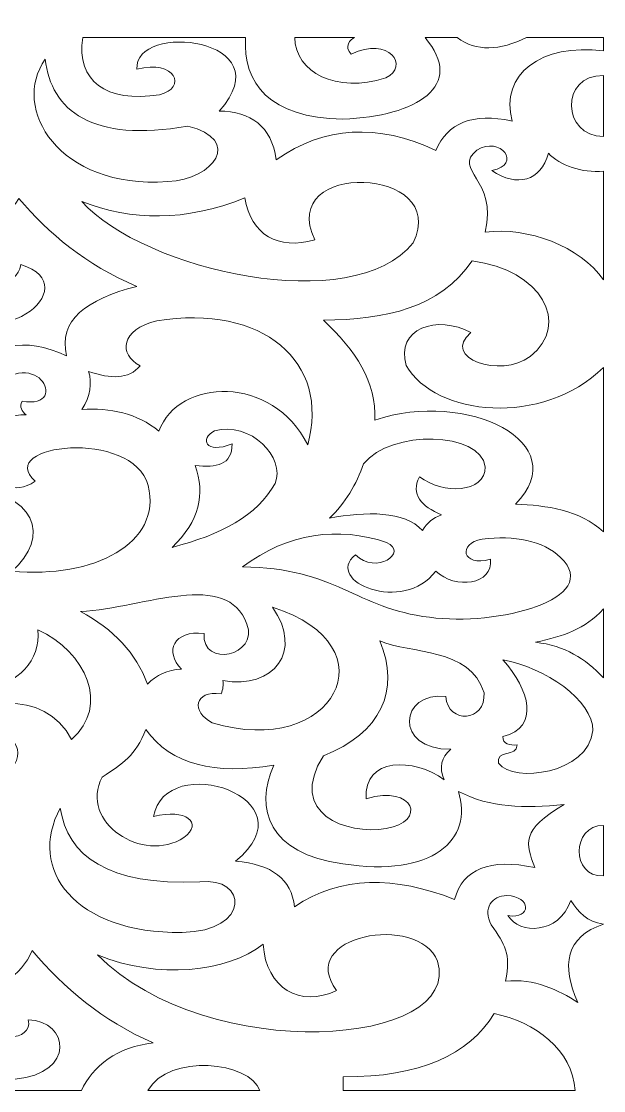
# Model space of a CAD drawing. Header units: centimetres. Extents: x -45.6 to 45.6, y -29 to 29.6.
# Drawn here: x -18.43 to -3.33, y -29.02 to -1.3 of the extents above; entities that cross this region are included whole.
import ezdxf

# ---------------------------------------------------------------- set-up
doc = ezdxf.new("R2010")
doc.units = ezdxf.units.CM
doc.header["$MEASUREMENT"] = 0
doc.layers.add('layer 1', color=7, linetype='Continuous')

msp = doc.modelspace()

# ---------------------------------------------------------------- linework, layer by layer
at = {"layer": 'layer 1', "color": 2, "lineweight": 9}
for points, knots in [([(-16.83861, -1.71592), (-17.00824, -2.85093), (-16.24204, -3.40298), (-14.84874, -3.20027), (-14.84874, -3.20027), (-14.11888, -3.01956), (-14.43633, -2.27252), (-15.43479, -2.53683), (-15.43479, -2.53683), (-15.52512, -1.29629), (-11.59172, -1.71592), (-13.3022, -3.62099), (-13.3022, -3.62099), (-12.4828, -3.63717), (-11.9456, -4.00394), (-11.82078, -4.88315), (-11.82078, -4.88315), (-10.57271, -4.01474), (-9.1944, -3.93383), (-7.68584, -4.64043), (-7.68584, -4.64043), (-7.38128, -3.93753), (-6.74233, -3.65503), (-5.69976, -3.87989), (-5.69976, -3.87989), (-6.03621, -2.67167), (-4.94545, -1.85718), (-3.3365, -2.05947), (-3.3365, -2.05947), (-3.3365, -2.05947), (-3.3365, -1.71592), (-3.3365, -1.71592), (-3.3365, -1.71592), (-3.3365, -1.71592), (-5.33144, -1.71592), (-5.33144, -1.71592), (-5.33144, -1.71592), (-6.02094, -2.04967), (-6.63917, -2.09012), (-7.12923, -1.71592), (-7.12923, -1.71592), (-7.12923, -1.71592), (-7.96258, -1.71592), (-7.96258, -1.71592), (-7.96258, -1.71592), (-6.90238, -2.96572), (-8.16539, -3.7547), (-10.09517, -3.83135), (-10.09517, -3.83135), (-12.00285, -3.79718), (-12.68237, -2.90191), (-12.61974, -1.71592), (-12.61974, -1.71592), (-12.61974, -1.71592), (-16.83861, -1.71592), (-16.83861, -1.71592)], [0, 0, 0, 0, 0.06666667, 0.06666667, 0.06666667, 0.06666667, 0.13333333, 0.13333333, 0.13333333, 0.13333333, 0.2, 0.2, 0.2, 0.2, 0.26666667, 0.26666667, 0.26666667, 0.26666667, 0.33333333, 0.33333333, 0.33333333, 0.33333333, 0.4, 0.4, 0.4, 0.4, 0.46666667, 0.46666667, 0.46666667, 0.46666667, 0.53333333, 0.53333333, 0.53333333, 0.53333333, 0.6, 0.6, 0.6, 0.6, 0.66666667, 0.66666667, 0.66666667, 0.66666667, 0.73333333, 0.73333333, 0.73333333, 0.73333333, 0.8, 0.8, 0.8, 0.8, 0.86666667, 0.86666667, 0.86666667, 0.86666667, 1, 1, 1, 1]), ([(-9.79256, -1.71592), (-9.79256, -1.71592), (-11.34317, -1.71592), (-11.34317, -1.71592), (-11.34317, -1.71592), (-11.32896, -2.62291), (-10.26742, -3.16497), (-8.98063, -2.76389), (-8.98063, -2.76389), (-8.35252, -2.45979), (-8.89381, -1.6642), (-9.87599, -2.14899), (-9.87599, -2.14899), (-10.07237, -1.94362), (-9.9025, -1.76728), (-9.79256, -1.71592)], [0, 0, 0, 0, 0.2, 0.2, 0.2, 0.2, 0.4, 0.4, 0.4, 0.4, 0.6, 0.6, 0.6, 0.6, 1, 1, 1, 1]), ([(-17.81157, -2.27792), (-18.71835, -3.53805), (-17.46667, -5.65454), (-14.6371, -5.4495), (-14.6371, -5.4495), (-13.42972, -5.39421), (-12.69173, -4.36129), (-14.11617, -4.00935), (-14.11617, -4.00935), (-16.6036, -4.4556), (-17.65884, -3.60187), (-17.81157, -2.27792)], [0, 0, 0, 0, 0.25, 0.25, 0.25, 0.25, 0.5, 0.5, 0.5, 0.5, 1, 1, 1, 1]), ([(-3.3365, -2.69864), (-4.48182, -2.68919), (-4.40787, -4.28037), (-3.3365, -4.27634), (-3.3365, -4.27634), (-3.3365, -4.27634), (-3.3365, -2.69864), (-3.3365, -2.69864)], [0, 0, 0, 0, 0.33333333, 0.33333333, 0.33333333, 0.33333333, 1, 1, 1, 1]), ([(-6.22884, -5.16632), (-5.42693, -4.99911), (-6.01295, -4.25611), (-6.61954, -4.63233), (-6.61954, -4.63233), (-7.26121, -5.16362), (-6.06332, -5.38747), (-6.40791, -6.7602), (-6.40791, -6.7602), (-5.28413, -6.62162), (-3.9475, -7.11988), (-3.3365, -7.99809), (-3.3365, -7.99809), (-3.3365, -7.99809), (-3.3365, -5.18251), (-3.3365, -5.18251), (-3.3365, -5.18251), (-3.89886, -5.22704), (-4.47274, -5.03557), (-4.7637, -4.71324), (-4.7637, -4.71324), (-4.96481, -5.4448), (-5.57461, -5.59987), (-6.22884, -5.16632)], [0, 0, 0, 0, 0.14285714, 0.14285714, 0.14285714, 0.14285714, 0.28571429, 0.28571429, 0.28571429, 0.28571429, 0.42857143, 0.42857143, 0.42857143, 0.42857143, 0.57142857, 0.57142857, 0.57142857, 0.57142857, 0.71428571, 0.71428571, 0.71428571, 0.71428571, 1, 1, 1, 1]), ([(-16.86737, -5.96731), (-15.24388, -7.75221), (-9.842, -8.98502), (-8.27189, -7.03529), (-8.27189, -7.03529), (-7.29276, -5.03642), (-11.82078, -4.88315), (-10.82367, -6.95843), (-10.82367, -6.95843), (-11.77466, -7.23215), (-12.47604, -6.83705), (-12.63475, -5.87022), (-12.63475, -5.87022), (-14.18402, -6.49862), (-15.5786, -6.46085), (-16.86737, -5.96731)], [0, 0, 0, 0, 0.2, 0.2, 0.2, 0.2, 0.4, 0.4, 0.4, 0.4, 0.6, 0.6, 0.6, 0.6, 1, 1, 1, 1]), ([(-18.4953, -5.8864), (-18.88872, -6.55523), (-19.73795, -6.68199), (-19.65113, -7.50455), (-19.65113, -7.50455), (-19.49375, -8.33251), (-18.52242, -8.19496), (-18.44646, -7.60164), (-18.44646, -7.60164), (-16.64998, -8.13361), (-19.17665, -10.23585), (-20.56278, -8.34599), (-20.56278, -8.34599), (-20.91635, -8.96129), (-21.50041, -9.4784), (-22.15815, -9.96415), (-22.15815, -9.96415), (-21.30507, -9.88436), (-20.53675, -10.03853), (-19.87904, -10.49814), (-19.87904, -10.49814), (-19.23329, -9.64052), (-18.35965, -9.46252), (-17.25807, -9.96415), (-17.25807, -9.96415), (-17.48112, -9.05139), (-16.75295, -8.49819), (-15.43479, -8.168), (-15.43479, -8.168), (-16.7725, -7.60169), (-17.72211, -6.79799), (-18.4953, -5.8864)], [0, 0, 0, 0, 0.11111111, 0.11111111, 0.11111111, 0.11111111, 0.22222222, 0.22222222, 0.22222222, 0.22222222, 0.33333333, 0.33333333, 0.33333333, 0.33333333, 0.44444444, 0.44444444, 0.44444444, 0.44444444, 0.55555556, 0.55555556, 0.55555556, 0.55555556, 0.66666667, 0.66666667, 0.66666667, 0.66666667, 0.77777778, 0.77777778, 0.77777778, 0.77777778, 1, 1, 1, 1]), ([(-6.74164, -7.50455), (-7.57567, -8.73206), (-8.98391, -9.02321), (-10.59983, -9.0418), (-10.59983, -9.0418), (-9.76365, -9.81944), (-9.21098, -10.65896), (-9.26493, -11.63084), (-9.26493, -11.63084), (-6.86914, -10.83661), (-4.05011, -12.21741), (-5.61836, -13.81535), (-5.61836, -13.81535), (-4.81514, -13.83859), (-3.94709, -13.96338), (-3.3365, -14.53146), (-3.3365, -14.53146), (-3.3365, -14.53146), (-3.3365, -10.27159), (-3.3365, -10.27159), (-3.3365, -10.27159), (-4.92335, -11.81726), (-7.69501, -11.53514), (-8.44888, -10.21939), (-8.44888, -10.21939), (-8.75524, -9.25817), (-7.63199, -8.889), (-6.77419, -9.36543), (-6.77419, -9.36543), (-7.55629, -10.03158), (-6.00841, -10.55477), (-5.2358, -9.98842), (-5.2358, -9.98842), (-4.17219, -9.12719), (-4.95059, -7.73997), (-6.74164, -7.50455)], [0, 0, 0, 0, 0.1, 0.1, 0.1, 0.1, 0.2, 0.2, 0.2, 0.2, 0.3, 0.3, 0.3, 0.3, 0.4, 0.4, 0.4, 0.4, 0.5, 0.5, 0.5, 0.5, 0.6, 0.6, 0.6, 0.6, 0.7, 0.7, 0.7, 0.7, 0.8, 0.8, 0.8, 0.8, 1, 1, 1, 1]), ([(-16.6883, -10.36868), (-16.59537, -10.67747), (-16.63471, -11.0038), (-16.86737, -11.35576), (-16.86737, -11.35576), (-16.12124, -11.30988), (-15.43751, -11.45011), (-14.86501, -11.92211), (-14.86501, -11.92211), (-14.36172, -10.53184), (-11.90627, -10.44823), (-11.00682, -12.2781), (-11.00682, -12.2781), (-10.41128, -10.12695), (-12.16946, -8.60928), (-14.92199, -9.05798), (-14.92199, -9.05798), (-15.85264, -9.28857), (-15.92048, -9.92505), (-15.35339, -10.22305), (-15.35339, -10.22305), (-15.64404, -10.57839), (-16.11547, -10.57435), (-16.6883, -10.36868)], [0, 0, 0, 0, 0.14285714, 0.14285714, 0.14285714, 0.14285714, 0.28571429, 0.28571429, 0.28571429, 0.28571429, 0.42857143, 0.42857143, 0.42857143, 0.42857143, 0.57142857, 0.57142857, 0.57142857, 0.57142857, 0.71428571, 0.71428571, 0.71428571, 0.71428571, 1, 1, 1, 1]), ([(-19.1302, -11.95447), (-19.08706, -11.58535), (-19.17181, -11.28591), (-19.36625, -11.01594), (-19.36625, -11.01594), (-18.1138, -9.48), (-17.08541, -11.36245), (-18.41391, -11.1454), (-18.41391, -11.1454), (-18.48245, -11.29172), (-18.42411, -11.40095), (-18.30809, -11.4933), (-18.30809, -11.4933), (-18.68118, -11.4832), (-18.95251, -11.64097), (-19.1302, -11.95447)], [0, 0, 0, 0, 0.2, 0.2, 0.2, 0.2, 0.4, 0.4, 0.4, 0.4, 0.6, 0.6, 0.6, 0.6, 1, 1, 1, 1]), ([(-19.4395, -12.77973), (-19.51005, -13.02784), (-19.72167, -13.23279), (-20.0744, -13.39463), (-20.0744, -13.39463), (-17.94303, -13.45324), (-17.69616, -14.68439), (-18.67438, -15.54677), (-18.67438, -15.54677), (-16.53908, -15.75037), (-14.78092, -14.82532), (-15.14176, -13.3299), (-15.14176, -13.3299), (-15.54131, -11.84111), (-19.14312, -12.25641), (-18.07204, -13.21663), (-18.07204, -13.21663), (-18.64399, -13.60328), (-19.06315, -13.28955), (-19.4395, -12.77973)], [0, 0, 0, 0, 0.16666667, 0.16666667, 0.16666667, 0.16666667, 0.33333333, 0.33333333, 0.33333333, 0.33333333, 0.5, 0.5, 0.5, 0.5, 0.66666667, 0.66666667, 0.66666667, 0.66666667, 1, 1, 1, 1]), ([(-13.92081, -12.81209), (-13.66024, -13.54219), (-13.8069, -14.26109), (-14.52315, -14.93187), (-14.52315, -14.93187), (-13.27553, -14.60961), (-12.29775, -14.11339), (-11.85334, -13.27327), (-11.85334, -13.27327), (-11.56474, -12.61084), (-12.49224, -11.64831), (-13.42455, -11.9136), (-13.42455, -11.9136), (-13.81167, -12.10546), (-13.66403, -12.53236), (-12.96585, -12.24686), (-12.96585, -12.24686), (-12.97011, -12.80746), (-13.36849, -12.86641), (-13.92081, -12.81209)], [0, 0, 0, 0, 0.16666667, 0.16666667, 0.16666667, 0.16666667, 0.33333333, 0.33333333, 0.33333333, 0.33333333, 0.5, 0.5, 0.5, 0.5, 0.66666667, 0.66666667, 0.66666667, 0.66666667, 1, 1, 1, 1]), ([(-10.43704, -14.17134), (-9.49617, -14.0035), (-8.49546, -13.97888), (-8.0277, -14.49497), (-8.0277, -14.49497), (-7.91375, -14.30078), (-7.75095, -14.16593), (-7.53932, -14.09043), (-7.53932, -14.09043), (-8.05696, -13.86056), (-8.34052, -13.55987), (-8.1091, -13.10336), (-8.1091, -13.10336), (-7.49863, -13.56321), (-6.40249, -13.53354), (-6.39977, -12.84446), (-6.39977, -12.84446), (-6.52052, -11.9248), (-8.84304, -11.87626), (-9.55796, -12.76355), (-9.55796, -12.76355), (-9.73568, -13.28609), (-10.04227, -13.79986), (-10.43704, -14.17134)], [0, 0, 0, 0, 0.14285714, 0.14285714, 0.14285714, 0.14285714, 0.28571429, 0.28571429, 0.28571429, 0.28571429, 0.42857143, 0.42857143, 0.42857143, 0.42857143, 0.57142857, 0.57142857, 0.57142857, 0.57142857, 0.71428571, 0.71428571, 0.71428571, 0.71428571, 1, 1, 1, 1]), ([(-9.76959, -15.12605), (-9.22824, -15.64897), (-8.38168, -15.07605), (-8.96376, -14.80242), (-8.96376, -14.80242), (-10.2193, -14.38742), (-11.49648, -14.54509), (-12.70047, -15.44081), (-12.70047, -15.44081), (-10.26943, -15.45159), (-9.75874, -16.52305), (-7.84863, -16.7442), (-7.84863, -16.7442), (-6.09486, -16.98643), (-3.33232, -16.27751), (-4.44625, -15.19078), (-4.44625, -15.19078), (-4.91289, -14.7592), (-5.6414, -14.61359), (-6.48117, -14.72151), (-6.48117, -14.72151), (-7.11743, -14.82402), (-7.01433, -15.44969), (-6.26954, -15.23932), (-6.26954, -15.23932), (-6.18662, -15.90056), (-7.17864, -16.03305), (-7.68584, -15.54677), (-7.68584, -15.54677), (-8.51718, -16.67888), (-10.6033, -15.80598), (-9.76959, -15.12605)], [0, 0, 0, 0, 0.11111111, 0.11111111, 0.11111111, 0.11111111, 0.22222222, 0.22222222, 0.22222222, 0.22222222, 0.33333333, 0.33333333, 0.33333333, 0.33333333, 0.44444444, 0.44444444, 0.44444444, 0.44444444, 0.55555556, 0.55555556, 0.55555556, 0.55555556, 0.66666667, 0.66666667, 0.66666667, 0.66666667, 0.77777778, 0.77777778, 0.77777778, 0.77777778, 1, 1, 1, 1]), ([(-16.89993, -16.59857), (-16.03714, -17.05164), (-15.45652, -17.67732), (-15.15804, -18.47563), (-15.15804, -18.47563), (-14.92895, -18.2484), (-14.64916, -18.09872), (-14.27896, -18.08727), (-14.27896, -18.08727), (-14.72665, -17.63418), (-14.49332, -17.07591), (-13.6929, -17.16492), (-13.6929, -17.16492), (-13.75633, -18.07517), (-12.26074, -17.74038), (-12.58462, -16.92047), (-12.58462, -16.92047), (-13.10285, -15.49919), (-15.19908, -16.49154), (-16.89993, -16.59857)], [0, 0, 0, 0, 0.16666667, 0.16666667, 0.16666667, 0.16666667, 0.33333333, 0.33333333, 0.33333333, 0.33333333, 0.5, 0.5, 0.5, 0.5, 0.66666667, 0.66666667, 0.66666667, 0.66666667, 1, 1, 1, 1]), ([(-11.91846, -16.4853), (-11.11941, -17.618), (-11.87367, -18.61586), (-13.20452, -18.38663), (-13.20452, -18.38663), (-13.18322, -18.49988), (-13.20407, -18.61316), (-13.25336, -18.72644), (-13.25336, -18.72644), (-13.95066, -18.63473), (-14.03205, -19.19839), (-13.48127, -19.47888), (-13.48127, -19.47888), (-10.33329, -20.43919), (-8.75398, -17.4789), (-11.91846, -16.4853)], [0, 0, 0, 0, 0.2, 0.2, 0.2, 0.2, 0.4, 0.4, 0.4, 0.4, 0.6, 0.6, 0.6, 0.6, 1, 1, 1, 1]), ([(-3.3365, -16.5298), (-3.82496, -17.0626), (-4.36339, -17.22677), (-5.09742, -17.39146), (-5.09742, -17.39146), (-4.33093, -17.48516), (-3.81808, -17.80651), (-3.3365, -18.31287), (-3.3365, -18.31287), (-3.3365, -18.31287), (-3.3365, -16.5298), (-3.3365, -16.5298)], [0, 0, 0, 0, 0.25, 0.25, 0.25, 0.25, 0.5, 0.5, 0.5, 0.5, 1, 1, 1, 1]), ([(-21.8814, -18.16818), (-21.84884, -18.73183), (-21.85698, -19.32785), (-22.12559, -19.88342), (-22.12559, -19.88342), (-21.59296, -20.9617), (-19.39425, -21.25937), (-18.60926, -20.56304), (-18.60926, -20.56304), (-18.27949, -19.97904), (-18.91713, -19.5907), (-19.68369, -20.01287), (-19.68369, -20.01287), (-19.93272, -18.74098), (-17.79265, -18.57237), (-17.12784, -19.91578), (-17.12784, -19.91578), (-16.13453, -19.02302), (-16.74236, -17.65302), (-18.00692, -17.06783), (-18.00692, -17.06783), (-17.83304, -18.70526), (-20.47578, -19.28771), (-21.8814, -18.16818)], [0, 0, 0, 0, 0.14285714, 0.14285714, 0.14285714, 0.14285714, 0.28571429, 0.28571429, 0.28571429, 0.28571429, 0.42857143, 0.42857143, 0.42857143, 0.42857143, 0.57142857, 0.57142857, 0.57142857, 0.57142857, 0.71428571, 0.71428571, 0.71428571, 0.71428571, 1, 1, 1, 1]), ([(-9.1347, -17.3591), (-8.60477, -18.64013), (-9.10026, -19.74586), (-10.59983, -20.3365), (-10.59983, -20.3365), (-11.5386, -21.83598), (-10.00272, -22.39677), (-8.97171, -22.22149), (-8.97171, -22.22149), (-7.91533, -22.05073), (-8.22696, -21.07226), (-9.48985, -21.44966), (-9.48985, -21.44966), (-9.56845, -20.37149), (-8.24262, -20.3795), (-7.46607, -20.95544), (-7.46607, -20.95544), (-7.61054, -20.63687), (-7.54137, -20.37729), (-7.29513, -20.16659), (-7.29513, -20.16659), (-8.78412, -20.18125), (-8.62539, -18.65242), (-7.42537, -18.79926), (-7.42537, -18.79926), (-7.36863, -19.52294), (-6.38493, -19.4629), (-6.43233, -18.70217), (-6.43233, -18.70217), (-6.80919, -17.518), (-8.33154, -17.69924), (-9.1347, -17.3591)], [0, 0, 0, 0, 0.11111111, 0.11111111, 0.11111111, 0.11111111, 0.22222222, 0.22222222, 0.22222222, 0.22222222, 0.33333333, 0.33333333, 0.33333333, 0.33333333, 0.44444444, 0.44444444, 0.44444444, 0.44444444, 0.55555556, 0.55555556, 0.55555556, 0.55555556, 0.66666667, 0.66666667, 0.66666667, 0.66666667, 0.77777778, 0.77777778, 0.77777778, 0.77777778, 1, 1, 1, 1]), ([(-5.94395, -17.84455), (-5.25197, -18.64237), (-4.97895, -19.58502), (-5.94395, -19.83487), (-5.94395, -19.83487), (-5.95616, -20.03444), (-5.7486, -20.0722), (-5.57766, -20.05332), (-5.57766, -20.05332), (-5.57495, -20.381), (-6.12574, -20.16659), (-6.0579, -20.53068), (-6.0579, -20.53068), (-5.66314, -21.05405), (-3.73675, -20.80195), (-3.60787, -19.68115), (-3.60787, -19.68115), (-3.60296, -18.89869), (-4.86088, -18.04174), (-5.94395, -17.84455)], [0, 0, 0, 0, 0.16666667, 0.16666667, 0.16666667, 0.16666667, 0.33333333, 0.33333333, 0.33333333, 0.33333333, 0.5, 0.5, 0.5, 0.5, 0.66666667, 0.66666667, 0.66666667, 0.66666667, 1, 1, 1, 1]), ([(-15.20688, -19.65688), (-15.47276, -20.3385), (-15.79428, -20.53134), (-16.33422, -20.88667), (-16.33422, -20.88667), (-16.95096, -22.05933), (-15.27657, -23.14719), (-14.21384, -22.45628), (-14.21384, -22.45628), (-13.71063, -22.0741), (-14.1558, -21.69063), (-15.00395, -21.91266), (-15.00395, -21.91266), (-14.69839, -20.16878), (-10.84782, -21.42839), (-12.87894, -23.07118), (-12.87894, -23.07118), (-11.93475, -23.14128), (-11.42467, -23.53504), (-11.34868, -24.25243), (-11.34868, -24.25243), (-10.14945, -23.43121), (-8.744, -23.45547), (-7.19746, -24.05825), (-7.19746, -24.05825), (-6.98041, -23.26536), (-6.28583, -22.99027), (-5.1137, -23.23299), (-5.1137, -23.23299), (-5.3606, -22.6073), (-5.48271, -22.26208), (-4.35672, -21.59866), (-4.35672, -21.59866), (-5.39316, -21.70162), (-6.26955, -21.68899), (-7.09978, -21.25885), (-7.09978, -21.25885), (-6.70636, -22.50753), (-7.75909, -23.49728), (-10.09517, -23.1359), (-10.09517, -23.1359), (-12.0272, -22.87723), (-12.39053, -21.71075), (-11.8859, -20.57922), (-11.8859, -20.57922), (-13.41344, -20.83611), (-14.54758, -20.56506), (-15.20688, -19.65688)], [0, 0, 0, 0, 0.07692308, 0.07692308, 0.07692308, 0.07692308, 0.15384615, 0.15384615, 0.15384615, 0.15384615, 0.23076923, 0.23076923, 0.23076923, 0.23076923, 0.30769231, 0.30769231, 0.30769231, 0.30769231, 0.38461538, 0.38461538, 0.38461538, 0.38461538, 0.46153846, 0.46153846, 0.46153846, 0.46153846, 0.53846154, 0.53846154, 0.53846154, 0.53846154, 0.61538462, 0.61538462, 0.61538462, 0.61538462, 0.69230769, 0.69230769, 0.69230769, 0.69230769, 0.76923077, 0.76923077, 0.76923077, 0.76923077, 0.84615385, 0.84615385, 0.84615385, 0.84615385, 1, 1, 1, 1]), ([(-17.42087, -21.69575), (-18.29139, -23.26558), (-17.04557, -24.95392), (-14.26268, -24.91587), (-14.26268, -24.91587), (-12.46654, -24.8835), (-12.56965, -23.45412), (-13.80686, -23.60517), (-13.80686, -23.60517), (-16.19547, -23.71006), (-17.23878, -22.91808), (-17.42087, -21.69575)], [0, 0, 0, 0, 0.25, 0.25, 0.25, 0.25, 0.5, 0.5, 0.5, 0.5, 1, 1, 1, 1]), ([(-3.3365, -22.13868), (-4.16539, -22.14676), (-4.19387, -23.47741), (-3.3365, -23.45046), (-3.3365, -23.45046), (-3.3365, -23.45046), (-3.3365, -22.13868), (-3.3365, -22.13868)], [0, 0, 0, 0, 0.33333333, 0.33333333, 0.33333333, 0.33333333, 1, 1, 1, 1]), ([(-5.81371, -24.47897), (-5.20017, -24.58079), (-5.19135, -23.974), (-5.84627, -23.96116), (-5.84627, -23.96116), (-6.21493, -23.96216), (-6.48202, -24.28483), (-6.24428, -24.72139), (-6.24428, -24.72139), (-5.89701, -25.23655), (-5.72417, -25.44715), (-5.87883, -26.17803), (-5.87883, -26.17803), (-5.12999, -26.09913), (-4.50324, -26.41332), (-3.99857, -26.7282), (-3.99857, -26.7282), (-4.43948, -25.77685), (-4.31463, -25.02258), (-3.3365, -24.70234), (-3.3365, -24.70234), (-3.7652, -24.63222), (-3.97417, -24.39808), (-4.18578, -24.09061), (-4.18578, -24.09061), (-4.49239, -24.97673), (-5.52342, -24.9659), (-5.81371, -24.47897)], [0, 0, 0, 0, 0.125, 0.125, 0.125, 0.125, 0.25, 0.25, 0.25, 0.25, 0.375, 0.375, 0.375, 0.375, 0.5, 0.5, 0.5, 0.5, 0.625, 0.625, 0.625, 0.625, 0.75, 0.75, 0.75, 0.75, 1, 1, 1, 1]), ([(-16.46039, -25.49841), (-14.89214, -26.13624), (-13.09057, -25.95016), (-12.16265, -25.22332), (-12.16265, -25.22332), (-12.08533, -26.37087), (-11.20355, -26.86978), (-10.25797, -26.42075), (-10.25797, -26.42075), (-11.32566, -25.00081), (-8.14516, -24.39792), (-7.63911, -25.65875), (-7.63911, -25.65875), (-6.96507, -27.87364), (-13.55727, -28.38038), (-16.46039, -25.49841)], [0, 0, 0, 0, 0.2, 0.2, 0.2, 0.2, 0.4, 0.4, 0.4, 0.4, 0.6, 0.6, 0.6, 0.6, 1, 1, 1, 1]), ([(-18.15344, -25.38514), (-18.41662, -26.09173), (-19.20887, -26.24005), (-19.30927, -27.1651), (-19.30927, -27.1651), (-19.27806, -27.79349), (-18.11408, -27.75573), (-18.25111, -27.18128), (-18.25111, -27.18128), (-17.19296, -27.20285), (-17.00575, -28.57288), (-18.59298, -28.71853), (-18.59298, -28.71853), (-19.39608, -28.75088), (-19.93872, -28.50275), (-20.22091, -27.97418), (-20.22091, -27.97418), (-20.22091, -27.97418), (-21.00232, -29.01592), (-21.00232, -29.01592), (-21.00232, -29.01592), (-21.00232, -29.01592), (-16.87551, -29.01592), (-16.87551, -29.01592), (-16.87551, -29.01592), (-16.58791, -28.38483), (-15.9286, -27.87167), (-15.01153, -27.78), (-15.01153, -27.78), (-16.33973, -27.20021), (-17.32462, -26.35335), (-18.15344, -25.38514)], [0, 0, 0, 0, 0.11111111, 0.11111111, 0.11111111, 0.11111111, 0.22222222, 0.22222222, 0.22222222, 0.22222222, 0.33333333, 0.33333333, 0.33333333, 0.33333333, 0.44444444, 0.44444444, 0.44444444, 0.44444444, 0.55555556, 0.55555556, 0.55555556, 0.55555556, 0.66666667, 0.66666667, 0.66666667, 0.66666667, 0.77777778, 0.77777778, 0.77777778, 0.77777778, 1, 1, 1, 1]), ([(-6.17186, -27.01947), (-6.82563, -28.08833), (-8.08919, -28.66835), (-10.08875, -28.65845), (-10.08875, -28.65845), (-10.08875, -28.65845), (-10.08774, -29.01592), (-10.08774, -29.01592), (-10.08774, -29.01592), (-10.08774, -29.01592), (-4.07183, -29.01592), (-4.07183, -29.01592), (-4.07183, -29.01592), (-4.13955, -27.95051), (-5.11091, -27.23242), (-6.17186, -27.01947)], [0, 0, 0, 0, 0.2, 0.2, 0.2, 0.2, 0.4, 0.4, 0.4, 0.4, 0.6, 0.6, 0.6, 0.6, 1, 1, 1, 1]), ([(-15.1499, -29.01592), (-14.61269, -28.0368), (-12.48619, -28.26608), (-12.25014, -29.01592), (-12.25014, -29.01592), (-12.25014, -29.01592), (-15.1499, -29.01592), (-15.1499, -29.01592)], [0, 0, 0, 0, 0.33333333, 0.33333333, 0.33333333, 0.33333333, 1, 1, 1, 1])]:
    msp.add_open_spline(points, degree=3, knots=knots, dxfattribs=at)

doc.saveas('drawing.dxf')
